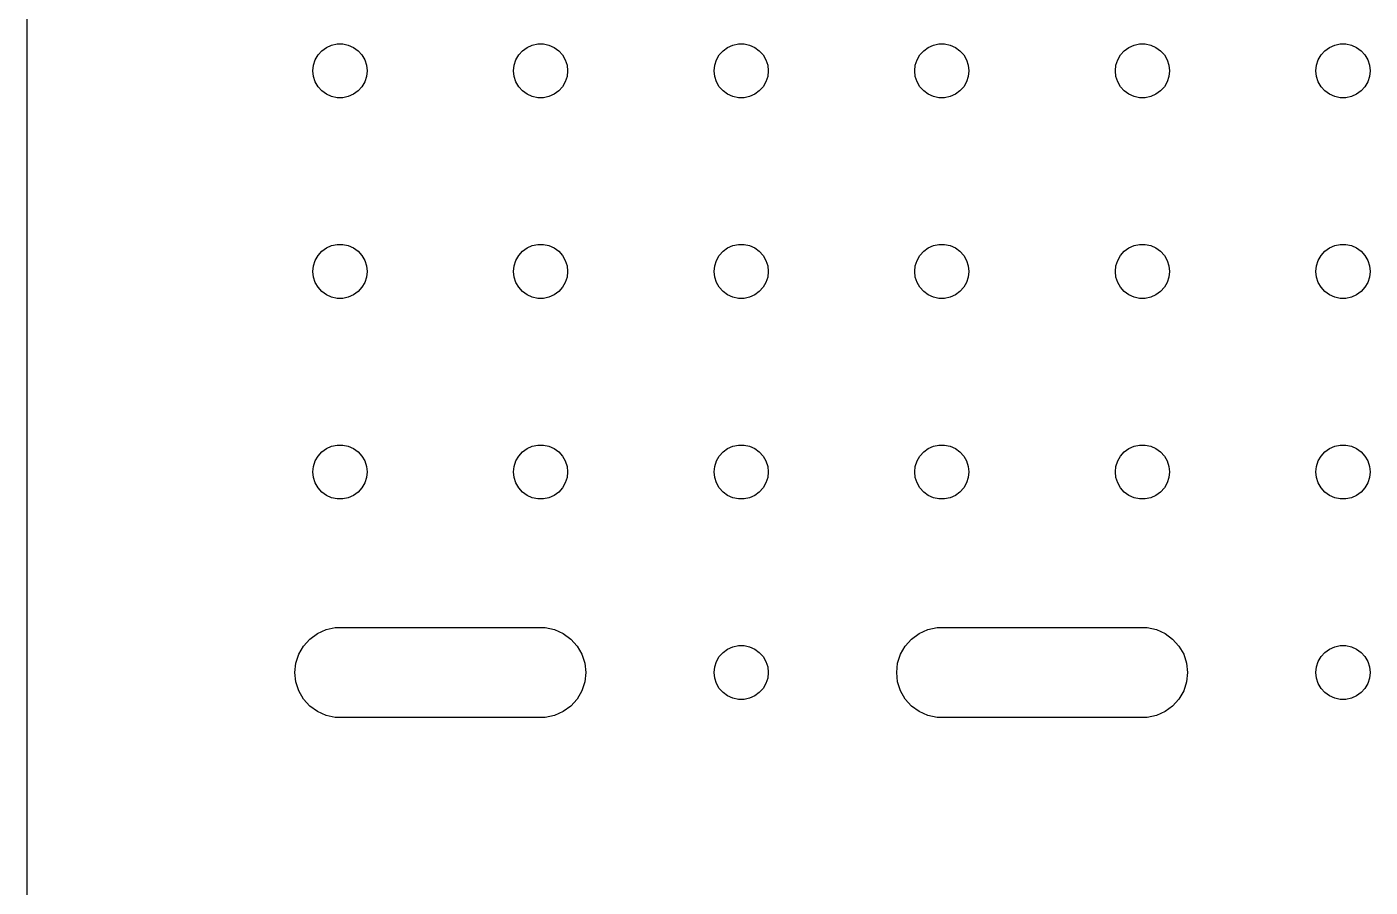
# Model space of a CAD drawing. Header units: metres. Extents: x -10 to 160, y -10 to 160.
# Drawn here: x -5.6 to 61.4, y 75 to 117.9 of the extents above; entities that cross this region are included whole.
import ezdxf

# ---------------------------------------------------------------- set-up
doc = ezdxf.new("R2010")
doc.units = ezdxf.units.M

msp = doc.modelspace()

# ---------------------------------------------------------------- linework, layer by layer
for p, q in [((-5.6066, 139.393), (-5.6066, 10.6066)), ((8.90784, 116.493), (9.09668, 116.703)), ((9.09668, 116.703), (9.32501, 116.869)), ((9.32501, 116.869), (9.58284, 116.984)), ((9.58284, 116.984), (9.85889, 117.043)), ((9.85889, 117.043), (10.1411, 117.043)), ((10.1411, 117.043), (10.4172, 116.984)), ((10.4172, 116.984), (10.675, 116.869)), ((10.675, 116.869), (10.9033, 116.703)), ((10.9033, 116.703), (11.0922, 116.493)), ((18.9078, 116.493), (19.0967, 116.703)), ((19.0967, 116.703), (19.325, 116.869)), ((19.325, 116.869), (19.5828, 116.984)), ((19.5828, 116.984), (19.8589, 117.043)), ((19.8589, 117.043), (20.1411, 117.043)), ((20.1411, 117.043), (20.4172, 116.984)), ((20.4172, 116.984), (20.675, 116.869)), ((20.675, 116.869), (20.9033, 116.703)), ((20.9033, 116.703), (21.0922, 116.493)), ((28.9078, 116.493), (29.0967, 116.703)), ((29.0967, 116.703), (29.325, 116.869)), ((29.325, 116.869), (29.5828, 116.984)), ((29.5828, 116.984), (29.8589, 117.043)), ((29.8589, 117.043), (30.1411, 117.043)), ((30.1411, 117.043), (30.4172, 116.984)), ((30.4172, 116.984), (30.675, 116.869)), ((30.675, 116.869), (30.9033, 116.703)), ((30.9033, 116.703), (31.0922, 116.493)), ((38.9078, 116.493), (39.0967, 116.703)), ((39.0967, 116.703), (39.325, 116.869)), ((39.325, 116.869), (39.5828, 116.984)), ((39.5828, 116.984), (39.8589, 117.043)), ((39.8589, 117.043), (40.1411, 117.043)), ((40.1411, 117.043), (40.4172, 116.984)), ((40.4172, 116.984), (40.675, 116.869)), ((40.675, 116.869), (40.9033, 116.703)), ((40.9033, 116.703), (41.0922, 116.493)), ((48.9078, 116.493), (49.0967, 116.703)), ((49.0967, 116.703), (49.325, 116.869)), ((49.325, 116.869), (49.5828, 116.984)), ((49.5828, 116.984), (49.8589, 117.043)), ((49.8589, 117.043), (50.1411, 117.043)), ((50.1411, 117.043), (50.4172, 116.984)), ((50.4172, 116.984), (50.675, 116.869)), ((50.675, 116.869), (50.9033, 116.703)), ((50.9033, 116.703), (51.0922, 116.493)), ((58.9078, 116.493), (59.0967, 116.703)), ((59.0967, 116.703), (59.325, 116.869)), ((59.325, 116.869), (59.5828, 116.984)), ((59.5828, 116.984), (59.8589, 117.043)), ((59.8589, 117.043), (60.1411, 117.043)), ((60.1411, 117.043), (60.4172, 116.984)), ((60.4172, 116.984), (60.675, 116.869)), ((60.675, 116.869), (60.9033, 116.703)), ((60.9033, 116.703), (61.0922, 116.493)), ((8.65001, 115.7), (8.6795, 115.981)), ((8.6795, 115.981), (8.76672, 116.249)), ((8.76672, 116.249), (8.90784, 116.493)), ((11.0922, 116.493), (11.2333, 116.249)), ((11.2333, 116.249), (11.3205, 115.981)), ((11.3205, 115.981), (11.35, 115.7)), ((18.65, 115.7), (18.6795, 115.981)), ((18.6795, 115.981), (18.7667, 116.249)), ((18.7667, 116.249), (18.9078, 116.493)), ((21.0922, 116.493), (21.2333, 116.249)), ((21.2333, 116.249), (21.3205, 115.981)), ((21.3205, 115.981), (21.35, 115.7)), ((28.65, 115.7), (28.6795, 115.981)), ((28.6795, 115.981), (28.7667, 116.249)), ((28.7667, 116.249), (28.9078, 116.493)), ((31.0922, 116.493), (31.2333, 116.249)), ((31.2333, 116.249), (31.3205, 115.981)), ((31.3205, 115.981), (31.35, 115.7)), ((38.65, 115.7), (38.6795, 115.981)), ((38.6795, 115.981), (38.7667, 116.249)), ((38.7667, 116.249), (38.9078, 116.493)), ((41.0922, 116.493), (41.2333, 116.249)), ((41.2333, 116.249), (41.3205, 115.981)), ((41.3205, 115.981), (41.35, 115.7)), ((48.65, 115.7), (48.6795, 115.981)), ((48.6795, 115.981), (48.7667, 116.249)), ((48.7667, 116.249), (48.9078, 116.493)), ((51.0922, 116.493), (51.2333, 116.249)), ((51.2333, 116.249), (51.3205, 115.981)), ((51.3205, 115.981), (51.35, 115.7)), ((58.65, 115.7), (58.6795, 115.981)), ((58.6795, 115.981), (58.7667, 116.249)), ((58.7667, 116.249), (58.9078, 116.493)), ((61.0922, 116.493), (61.2333, 116.249)), ((61.2333, 116.249), (61.3205, 115.981)), ((61.3205, 115.981), (61.35, 115.7)), ((8.6795, 115.419), (8.65001, 115.7)), ((8.76672, 115.151), (8.6795, 115.419)), ((11.3205, 115.419), (11.2333, 115.151)), ((11.35, 115.7), (11.3205, 115.419)), ((18.6795, 115.419), (18.65, 115.7)), ((18.7667, 115.151), (18.6795, 115.419)), ((21.3205, 115.419), (21.2333, 115.151)), ((21.35, 115.7), (21.3205, 115.419)), ((28.6795, 115.419), (28.65, 115.7)), ((28.7667, 115.151), (28.6795, 115.419)), ((31.3205, 115.419), (31.2333, 115.151)), ((31.35, 115.7), (31.3205, 115.419)), ((38.6795, 115.419), (38.65, 115.7)), ((38.7667, 115.151), (38.6795, 115.419)), ((41.3205, 115.419), (41.2333, 115.151)), ((41.35, 115.7), (41.3205, 115.419)), ((48.6795, 115.419), (48.65, 115.7)), ((48.7667, 115.151), (48.6795, 115.419)), ((51.3205, 115.419), (51.2333, 115.151)), ((51.35, 115.7), (51.3205, 115.419)), ((58.6795, 115.419), (58.65, 115.7)), ((58.7667, 115.151), (58.6795, 115.419)), ((61.3205, 115.419), (61.2333, 115.151)), ((61.35, 115.7), (61.3205, 115.419)), ((8.90784, 114.906), (8.76672, 115.151)), ((9.09668, 114.697), (8.90784, 114.906)), ((9.32501, 114.531), (9.09668, 114.697)), ((9.58284, 114.416), (9.32501, 114.531)), ((10.675, 114.531), (10.4172, 114.416)), ((10.9033, 114.697), (10.675, 114.531)), ((11.0922, 114.906), (10.9033, 114.697)), ((11.2333, 115.151), (11.0922, 114.906)), ((18.9078, 114.906), (18.7667, 115.151)), ((19.0967, 114.697), (18.9078, 114.906)), ((19.325, 114.531), (19.0967, 114.697)), ((19.5828, 114.416), (19.325, 114.531)), ((20.675, 114.531), (20.4172, 114.416)), ((20.9033, 114.697), (20.675, 114.531)), ((21.0922, 114.906), (20.9033, 114.697)), ((21.2333, 115.151), (21.0922, 114.906)), ((28.9078, 114.906), (28.7667, 115.151)), ((29.0967, 114.697), (28.9078, 114.906)), ((29.325, 114.531), (29.0967, 114.697)), ((29.5828, 114.416), (29.325, 114.531)), ((30.675, 114.531), (30.4172, 114.416)), ((30.9033, 114.697), (30.675, 114.531)), ((31.0922, 114.906), (30.9033, 114.697)), ((31.2333, 115.151), (31.0922, 114.906)), ((38.9078, 114.906), (38.7667, 115.151)), ((39.0967, 114.697), (38.9078, 114.906)), ((39.325, 114.531), (39.0967, 114.697)), ((39.5828, 114.416), (39.325, 114.531)), ((40.675, 114.531), (40.4172, 114.416)), ((40.9033, 114.697), (40.675, 114.531)), ((41.0922, 114.906), (40.9033, 114.697)), ((41.2333, 115.151), (41.0922, 114.906)), ((48.9078, 114.906), (48.7667, 115.151)), ((49.0967, 114.697), (48.9078, 114.906)), ((49.325, 114.531), (49.0967, 114.697)), ((49.5828, 114.416), (49.325, 114.531)), ((50.675, 114.531), (50.4172, 114.416)), ((50.9033, 114.697), (50.675, 114.531)), ((51.0922, 114.906), (50.9033, 114.697)), ((51.2333, 115.151), (51.0922, 114.906)), ((58.9078, 114.906), (58.7667, 115.151)), ((59.0967, 114.697), (58.9078, 114.906)), ((59.325, 114.531), (59.0967, 114.697)), ((59.5828, 114.416), (59.325, 114.531)), ((60.675, 114.531), (60.4172, 114.416)), ((60.9033, 114.697), (60.675, 114.531)), ((61.0922, 114.906), (60.9033, 114.697)), ((61.2333, 115.151), (61.0922, 114.906)), ((9.85889, 114.357), (9.58284, 114.416)), ((10.1411, 114.357), (9.85889, 114.357)), ((10.4172, 114.416), (10.1411, 114.357)), ((19.8589, 114.357), (19.5828, 114.416)), ((20.1411, 114.357), (19.8589, 114.357)), ((20.4172, 114.416), (20.1411, 114.357)), ((29.8589, 114.357), (29.5828, 114.416)), ((30.1411, 114.357), (29.8589, 114.357)), ((30.4172, 114.416), (30.1411, 114.357)), ((39.8589, 114.357), (39.5828, 114.416)), ((40.1411, 114.357), (39.8589, 114.357)), ((40.4172, 114.416), (40.1411, 114.357)), ((49.8589, 114.357), (49.5828, 114.416)), ((50.1411, 114.357), (49.8589, 114.357)), ((50.4172, 114.416), (50.1411, 114.357)), ((59.8589, 114.357), (59.5828, 114.416)), ((60.1411, 114.357), (59.8589, 114.357)), ((60.4172, 114.416), (60.1411, 114.357)), ((8.76672, 106.249), (8.90784, 106.493)), ((8.90784, 106.493), (9.09668, 106.703)), ((9.09668, 106.703), (9.32501, 106.869)), ((9.32501, 106.869), (9.58284, 106.984)), ((9.58284, 106.984), (9.85889, 107.043)), ((9.85889, 107.043), (10.1411, 107.043)), ((10.1411, 107.043), (10.4172, 106.984)), ((10.4172, 106.984), (10.675, 106.869)), ((10.675, 106.869), (10.9033, 106.703)), ((10.9033, 106.703), (11.0922, 106.493)), ((11.0922, 106.493), (11.2333, 106.249)), ((18.7667, 106.249), (18.9078, 106.493)), ((18.9078, 106.493), (19.0967, 106.703)), ((19.0967, 106.703), (19.325, 106.869)), ((19.325, 106.869), (19.5828, 106.984)), ((19.5828, 106.984), (19.8589, 107.043)), ((19.8589, 107.043), (20.1411, 107.043)), ((20.1411, 107.043), (20.4172, 106.984)), ((20.4172, 106.984), (20.675, 106.869)), ((20.675, 106.869), (20.9033, 106.703)), ((20.9033, 106.703), (21.0922, 106.493)), ((21.0922, 106.493), (21.2333, 106.249)), ((28.7667, 106.249), (28.9078, 106.493)), ((28.9078, 106.493), (29.0967, 106.703)), ((29.0967, 106.703), (29.325, 106.869)), ((29.325, 106.869), (29.5828, 106.984)), ((29.5828, 106.984), (29.8589, 107.043)), ((29.8589, 107.043), (30.1411, 107.043)), ((30.1411, 107.043), (30.4172, 106.984)), ((30.4172, 106.984), (30.675, 106.869)), ((30.675, 106.869), (30.9033, 106.703)), ((30.9033, 106.703), (31.0922, 106.493)), ((31.0922, 106.493), (31.2333, 106.249)), ((38.7667, 106.249), (38.9078, 106.493)), ((38.9078, 106.493), (39.0967, 106.703)), ((39.0967, 106.703), (39.325, 106.869)), ((39.325, 106.869), (39.5828, 106.984)), ((39.5828, 106.984), (39.8589, 107.043)), ((39.8589, 107.043), (40.1411, 107.043)), ((40.1411, 107.043), (40.4172, 106.984)), ((40.4172, 106.984), (40.675, 106.869)), ((40.675, 106.869), (40.9033, 106.703)), ((40.9033, 106.703), (41.0922, 106.493)), ((41.0922, 106.493), (41.2333, 106.249)), ((48.7667, 106.249), (48.9078, 106.493)), ((48.9078, 106.493), (49.0967, 106.703)), ((49.0967, 106.703), (49.325, 106.869)), ((49.325, 106.869), (49.5828, 106.984)), ((49.5828, 106.984), (49.8589, 107.043)), ((49.8589, 107.043), (50.1411, 107.043)), ((50.1411, 107.043), (50.4172, 106.984)), ((50.4172, 106.984), (50.675, 106.869)), ((50.675, 106.869), (50.9033, 106.703)), ((50.9033, 106.703), (51.0922, 106.493)), ((51.0922, 106.493), (51.2333, 106.249)), ((58.7667, 106.249), (58.9078, 106.493)), ((58.9078, 106.493), (59.0967, 106.703)), ((59.0967, 106.703), (59.325, 106.869)), ((59.325, 106.869), (59.5828, 106.984)), ((59.5828, 106.984), (59.8589, 107.043)), ((59.8589, 107.043), (60.1411, 107.043)), ((60.1411, 107.043), (60.4172, 106.984)), ((60.4172, 106.984), (60.675, 106.869)), ((60.675, 106.869), (60.9033, 106.703)), ((60.9033, 106.703), (61.0922, 106.493)), ((61.0922, 106.493), (61.2333, 106.249)), ((8.65001, 105.7), (8.6795, 105.981)), ((8.6795, 105.981), (8.76672, 106.249)), ((11.2333, 106.249), (11.3205, 105.981)), ((11.3205, 105.981), (11.35, 105.7)), ((18.65, 105.7), (18.6795, 105.981)), ((18.6795, 105.981), (18.7667, 106.249)), ((21.2333, 106.249), (21.3205, 105.981)), ((21.3205, 105.981), (21.35, 105.7)), ((28.65, 105.7), (28.6795, 105.981)), ((28.6795, 105.981), (28.7667, 106.249)), ((31.2333, 106.249), (31.3205, 105.981)), ((31.3205, 105.981), (31.35, 105.7)), ((38.65, 105.7), (38.6795, 105.981)), ((38.6795, 105.981), (38.7667, 106.249)), ((41.2333, 106.249), (41.3205, 105.981)), ((41.3205, 105.981), (41.35, 105.7)), ((48.65, 105.7), (48.6795, 105.981)), ((48.6795, 105.981), (48.7667, 106.249)), ((51.2333, 106.249), (51.3205, 105.981)), ((51.3205, 105.981), (51.35, 105.7)), ((58.65, 105.7), (58.6795, 105.981)), ((58.6795, 105.981), (58.7667, 106.249)), ((61.2333, 106.249), (61.3205, 105.981)), ((61.3205, 105.981), (61.35, 105.7)), ((8.6795, 105.419), (8.65001, 105.7)), ((8.76672, 105.151), (8.6795, 105.419)), ((8.90784, 104.906), (8.76672, 105.151)), ((11.2333, 105.151), (11.0922, 104.906)), ((11.3205, 105.419), (11.2333, 105.151)), ((11.35, 105.7), (11.3205, 105.419)), ((18.6795, 105.419), (18.65, 105.7)), ((18.7667, 105.151), (18.6795, 105.419)), ((18.9078, 104.906), (18.7667, 105.151)), ((21.2333, 105.151), (21.0922, 104.906)), ((21.3205, 105.419), (21.2333, 105.151)), ((21.35, 105.7), (21.3205, 105.419)), ((28.6795, 105.419), (28.65, 105.7)), ((28.7667, 105.151), (28.6795, 105.419)), ((28.9078, 104.906), (28.7667, 105.151)), ((31.2333, 105.151), (31.0922, 104.906)), ((31.3205, 105.419), (31.2333, 105.151)), ((31.35, 105.7), (31.3205, 105.419)), ((38.6795, 105.419), (38.65, 105.7)), ((38.7667, 105.151), (38.6795, 105.419)), ((38.9078, 104.906), (38.7667, 105.151)), ((41.2333, 105.151), (41.0922, 104.906)), ((41.3205, 105.419), (41.2333, 105.151)), ((41.35, 105.7), (41.3205, 105.419)), ((48.6795, 105.419), (48.65, 105.7)), ((48.7667, 105.151), (48.6795, 105.419)), ((48.9078, 104.906), (48.7667, 105.151)), ((51.2333, 105.151), (51.0922, 104.906)), ((51.3205, 105.419), (51.2333, 105.151)), ((51.35, 105.7), (51.3205, 105.419)), ((58.6795, 105.419), (58.65, 105.7)), ((58.7667, 105.151), (58.6795, 105.419)), ((58.9078, 104.906), (58.7667, 105.151)), ((61.2333, 105.151), (61.0922, 104.906)), ((61.3205, 105.419), (61.2333, 105.151)), ((61.35, 105.7), (61.3205, 105.419)), ((9.09668, 104.697), (8.90784, 104.906)), ((9.32501, 104.531), (9.09668, 104.697)), ((9.58284, 104.416), (9.32501, 104.531)), ((10.675, 104.531), (10.4172, 104.416)), ((10.9033, 104.697), (10.675, 104.531)), ((11.0922, 104.906), (10.9033, 104.697)), ((19.0967, 104.697), (18.9078, 104.906)), ((19.325, 104.531), (19.0967, 104.697)), ((19.5828, 104.416), (19.325, 104.531)), ((20.675, 104.531), (20.4172, 104.416)), ((20.9033, 104.697), (20.675, 104.531)), ((21.0922, 104.906), (20.9033, 104.697)), ((29.0967, 104.697), (28.9078, 104.906)), ((29.325, 104.531), (29.0967, 104.697)), ((29.5828, 104.416), (29.325, 104.531)), ((30.675, 104.531), (30.4172, 104.416)), ((30.9033, 104.697), (30.675, 104.531)), ((31.0922, 104.906), (30.9033, 104.697)), ((39.0967, 104.697), (38.9078, 104.906)), ((39.325, 104.531), (39.0967, 104.697)), ((39.5828, 104.416), (39.325, 104.531)), ((40.675, 104.531), (40.4172, 104.416)), ((40.9033, 104.697), (40.675, 104.531)), ((41.0922, 104.906), (40.9033, 104.697)), ((49.0967, 104.697), (48.9078, 104.906)), ((49.325, 104.531), (49.0967, 104.697)), ((49.5828, 104.416), (49.325, 104.531)), ((50.675, 104.531), (50.4172, 104.416)), ((50.9033, 104.697), (50.675, 104.531)), ((51.0922, 104.906), (50.9033, 104.697)), ((59.0967, 104.697), (58.9078, 104.906)), ((59.325, 104.531), (59.0967, 104.697)), ((59.5828, 104.416), (59.325, 104.531)), ((60.675, 104.531), (60.4172, 104.416)), ((60.9033, 104.697), (60.675, 104.531)), ((61.0922, 104.906), (60.9033, 104.697)), ((9.85889, 104.357), (9.58284, 104.416)), ((10.1411, 104.357), (9.85889, 104.357)), ((10.4172, 104.416), (10.1411, 104.357)), ((19.8589, 104.357), (19.5828, 104.416)), ((20.1411, 104.357), (19.8589, 104.357)), ((20.4172, 104.416), (20.1411, 104.357)), ((29.8589, 104.357), (29.5828, 104.416)), ((30.1411, 104.357), (29.8589, 104.357)), ((30.4172, 104.416), (30.1411, 104.357)), ((39.8589, 104.357), (39.5828, 104.416)), ((40.1411, 104.357), (39.8589, 104.357)), ((40.4172, 104.416), (40.1411, 104.357)), ((49.8589, 104.357), (49.5828, 104.416)), ((50.1411, 104.357), (49.8589, 104.357)), ((50.4172, 104.416), (50.1411, 104.357)), ((59.8589, 104.357), (59.5828, 104.416)), ((60.1411, 104.357), (59.8589, 104.357)), ((60.4172, 104.416), (60.1411, 104.357)), ((8.76672, 96.2491), (8.90784, 96.4935)), ((8.90784, 96.4935), (9.09668, 96.7032)), ((9.09668, 96.7032), (9.32501, 96.8691)), ((9.32501, 96.8691), (9.58284, 96.9839)), ((9.58284, 96.9839), (9.85889, 97.0426)), ((9.85889, 97.0426), (10.1411, 97.0426)), ((10.1411, 97.0426), (10.4172, 96.9839)), ((10.4172, 96.9839), (10.675, 96.8691)), ((10.675, 96.8691), (10.9033, 96.7032)), ((10.9033, 96.7032), (11.0922, 96.4935)), ((11.0922, 96.4935), (11.2333, 96.2491)), ((18.7667, 96.2491), (18.9078, 96.4935)), ((18.9078, 96.4935), (19.0967, 96.7032)), ((19.0967, 96.7032), (19.325, 96.8691)), ((19.325, 96.8691), (19.5828, 96.9839)), ((19.5828, 96.9839), (19.8589, 97.0426)), ((19.8589, 97.0426), (20.1411, 97.0426)), ((20.1411, 97.0426), (20.4172, 96.9839)), ((20.4172, 96.9839), (20.675, 96.8691)), ((20.675, 96.8691), (20.9033, 96.7032)), ((20.9033, 96.7032), (21.0922, 96.4935)), ((21.0922, 96.4935), (21.2333, 96.2491)), ((28.7667, 96.2491), (28.9078, 96.4935)), ((28.9078, 96.4935), (29.0967, 96.7032)), ((29.0967, 96.7032), (29.325, 96.8691)), ((29.325, 96.8691), (29.5828, 96.9839)), ((29.5828, 96.9839), (29.8589, 97.0426)), ((29.8589, 97.0426), (30.1411, 97.0426)), ((30.1411, 97.0426), (30.4172, 96.9839)), ((30.4172, 96.9839), (30.675, 96.8691)), ((30.675, 96.8691), (30.9033, 96.7032)), ((30.9033, 96.7032), (31.0922, 96.4935)), ((31.0922, 96.4935), (31.2333, 96.2491)), ((38.7667, 96.2491), (38.9078, 96.4935)), ((38.9078, 96.4935), (39.0967, 96.7032)), ((39.0967, 96.7032), (39.325, 96.8691)), ((39.325, 96.8691), (39.5828, 96.9839)), ((39.5828, 96.9839), (39.8589, 97.0426)), ((39.8589, 97.0426), (40.1411, 97.0426)), ((40.1411, 97.0426), (40.4172, 96.9839)), ((40.4172, 96.9839), (40.675, 96.8691)), ((40.675, 96.8691), (40.9033, 96.7032)), ((40.9033, 96.7032), (41.0922, 96.4935)), ((41.0922, 96.4935), (41.2333, 96.2491)), ((48.7667, 96.2491), (48.9078, 96.4935)), ((48.9078, 96.4935), (49.0967, 96.7032)), ((49.0967, 96.7032), (49.325, 96.8691)), ((49.325, 96.8691), (49.5828, 96.9839)), ((49.5828, 96.9839), (49.8589, 97.0426)), ((49.8589, 97.0426), (50.1411, 97.0426)), ((50.1411, 97.0426), (50.4172, 96.9839)), ((50.4172, 96.9839), (50.675, 96.8691)), ((50.675, 96.8691), (50.9033, 96.7032)), ((50.9033, 96.7032), (51.0922, 96.4935)), ((51.0922, 96.4935), (51.2333, 96.2491)), ((58.7667, 96.2491), (58.9078, 96.4935)), ((58.9078, 96.4935), (59.0967, 96.7032)), ((59.0967, 96.7032), (59.325, 96.8691)), ((59.325, 96.8691), (59.5828, 96.9839)), ((59.5828, 96.9839), (59.8589, 97.0426)), ((59.8589, 97.0426), (60.1411, 97.0426)), ((60.1411, 97.0426), (60.4172, 96.9839)), ((60.4172, 96.9839), (60.675, 96.8691)), ((60.675, 96.8691), (60.9033, 96.7032)), ((60.9033, 96.7032), (61.0922, 96.4935)), ((61.0922, 96.4935), (61.2333, 96.2491)), ((8.65001, 95.7), (8.6795, 95.9807)), ((8.6795, 95.9807), (8.76672, 96.2491)), ((11.2333, 96.2491), (11.3205, 95.9807)), ((11.3205, 95.9807), (11.35, 95.7)), ((18.65, 95.7), (18.6795, 95.9807)), ((18.6795, 95.9807), (18.7667, 96.2491)), ((21.2333, 96.2491), (21.3205, 95.9807)), ((21.3205, 95.9807), (21.35, 95.7)), ((28.65, 95.7), (28.6795, 95.9807)), ((28.6795, 95.9807), (28.7667, 96.2491)), ((31.2333, 96.2491), (31.3205, 95.9807)), ((31.3205, 95.9807), (31.35, 95.7)), ((38.65, 95.7), (38.6795, 95.9807)), ((38.6795, 95.9807), (38.7667, 96.2491)), ((41.2333, 96.2491), (41.3205, 95.9807)), ((41.3205, 95.9807), (41.35, 95.7)), ((48.65, 95.7), (48.6795, 95.9807)), ((48.6795, 95.9807), (48.7667, 96.2491)), ((51.2333, 96.2491), (51.3205, 95.9807)), ((51.3205, 95.9807), (51.35, 95.7)), ((58.65, 95.7), (58.6795, 95.9807)), ((58.6795, 95.9807), (58.7667, 96.2491)), ((61.2333, 96.2491), (61.3205, 95.9807)), ((61.3205, 95.9807), (61.35, 95.7)), ((8.6795, 95.4193), (8.65001, 95.7)), ((8.76672, 95.1509), (8.6795, 95.4193)), ((8.90784, 94.9065), (8.76672, 95.1509)), ((11.2333, 95.1509), (11.0922, 94.9065)), ((11.3205, 95.4193), (11.2333, 95.1509)), ((11.35, 95.7), (11.3205, 95.4193)), ((18.6795, 95.4193), (18.65, 95.7)), ((18.7667, 95.1509), (18.6795, 95.4193)), ((18.9078, 94.9065), (18.7667, 95.1509)), ((21.2333, 95.1509), (21.0922, 94.9065)), ((21.3205, 95.4193), (21.2333, 95.1509)), ((21.35, 95.7), (21.3205, 95.4193)), ((28.6795, 95.4193), (28.65, 95.7)), ((28.7667, 95.1509), (28.6795, 95.4193)), ((28.9078, 94.9065), (28.7667, 95.1509)), ((31.2333, 95.1509), (31.0922, 94.9065)), ((31.3205, 95.4193), (31.2333, 95.1509)), ((31.35, 95.7), (31.3205, 95.4193)), ((38.6795, 95.4193), (38.65, 95.7)), ((38.7667, 95.1509), (38.6795, 95.4193)), ((38.9078, 94.9065), (38.7667, 95.1509)), ((41.2333, 95.1509), (41.0922, 94.9065)), ((41.3205, 95.4193), (41.2333, 95.1509)), ((41.35, 95.7), (41.3205, 95.4193)), ((48.6795, 95.4193), (48.65, 95.7)), ((48.7667, 95.1509), (48.6795, 95.4193)), ((48.9078, 94.9065), (48.7667, 95.1509)), ((51.2333, 95.1509), (51.0922, 94.9065)), ((51.3205, 95.4193), (51.2333, 95.1509)), ((51.35, 95.7), (51.3205, 95.4193)), ((58.6795, 95.4193), (58.65, 95.7)), ((58.7667, 95.1509), (58.6795, 95.4193)), ((58.9078, 94.9065), (58.7667, 95.1509)), ((61.2333, 95.1509), (61.0922, 94.9065)), ((61.3205, 95.4193), (61.2333, 95.1509)), ((61.35, 95.7), (61.3205, 95.4193)), ((9.09668, 94.6967), (8.90784, 94.9065)), ((9.32501, 94.5309), (9.09668, 94.6967)), ((9.58284, 94.4161), (9.32501, 94.5309)), ((9.85889, 94.3574), (9.58284, 94.4161)), ((10.4172, 94.4161), (10.1411, 94.3574)), ((10.675, 94.5309), (10.4172, 94.4161)), ((10.9033, 94.6967), (10.675, 94.5309)), ((11.0922, 94.9065), (10.9033, 94.6967)), ((19.0967, 94.6967), (18.9078, 94.9065)), ((19.325, 94.5309), (19.0967, 94.6967)), ((19.5828, 94.4161), (19.325, 94.5309)), ((19.8589, 94.3574), (19.5828, 94.4161)), ((20.4172, 94.4161), (20.1411, 94.3574)), ((20.675, 94.5309), (20.4172, 94.4161)), ((20.9033, 94.6967), (20.675, 94.5309)), ((21.0922, 94.9065), (20.9033, 94.6967)), ((29.0967, 94.6967), (28.9078, 94.9065)), ((29.325, 94.5309), (29.0967, 94.6967)), ((29.5828, 94.4161), (29.325, 94.5309)), ((29.8589, 94.3574), (29.5828, 94.4161)), ((30.4172, 94.4161), (30.1411, 94.3574)), ((30.675, 94.5309), (30.4172, 94.4161)), ((30.9033, 94.6967), (30.675, 94.5309)), ((31.0922, 94.9065), (30.9033, 94.6967)), ((39.0967, 94.6967), (38.9078, 94.9065)), ((39.325, 94.5309), (39.0967, 94.6967)), ((39.5828, 94.4161), (39.325, 94.5309)), ((39.8589, 94.3574), (39.5828, 94.4161)), ((40.4172, 94.4161), (40.1411, 94.3574)), ((40.675, 94.5309), (40.4172, 94.4161)), ((40.9033, 94.6967), (40.675, 94.5309)), ((41.0922, 94.9065), (40.9033, 94.6967)), ((49.0967, 94.6967), (48.9078, 94.9065)), ((49.325, 94.5309), (49.0967, 94.6967)), ((49.5828, 94.4161), (49.325, 94.5309)), ((49.8589, 94.3574), (49.5828, 94.4161)), ((50.4172, 94.4161), (50.1411, 94.3574)), ((50.675, 94.5309), (50.4172, 94.4161)), ((50.9033, 94.6967), (50.675, 94.5309)), ((51.0922, 94.9065), (50.9033, 94.6967)), ((59.0967, 94.6967), (58.9078, 94.9065)), ((59.325, 94.5309), (59.0967, 94.6967)), ((59.5828, 94.4161), (59.325, 94.5309)), ((59.8589, 94.3574), (59.5828, 94.4161)), ((60.4172, 94.4161), (60.1411, 94.3574)), ((60.675, 94.5309), (60.4172, 94.4161)), ((60.9033, 94.6967), (60.675, 94.5309)), ((61.0922, 94.9065), (60.9033, 94.6967)), ((10.1411, 94.3574), (9.85889, 94.3574)), ((20.1411, 94.3574), (19.8589, 94.3574)), ((30.1411, 94.3574), (29.8589, 94.3574)), ((40.1411, 94.3574), (39.8589, 94.3574)), ((50.1411, 94.3574), (49.8589, 94.3574)), ((60.1411, 94.3574), (59.8589, 94.3574)), ((8.875, 87.6485), (9.3047, 87.8399)), ((9.3047, 87.8399), (9.7648, 87.9377)), ((9.7648, 87.9377), (20.2352, 87.9377)), ((20.2352, 87.9377), (20.6953, 87.8399)), ((20.6953, 87.8399), (21.125, 87.6485)), ((38.875, 87.6485), (39.3047, 87.8399)), ((39.3047, 87.8399), (39.7648, 87.9377)), ((39.7648, 87.9377), (50.2352, 87.9377)), ((50.2352, 87.9377), (50.6953, 87.8399)), ((50.6953, 87.8399), (51.125, 87.6485)), ((8.1797, 87.0225), (8.49445, 87.3721)), ((8.49445, 87.3721), (8.875, 87.6485)), ((21.125, 87.6485), (21.5055, 87.3721)), ((21.5055, 87.3721), (21.8203, 87.0225)), ((38.1797, 87.0225), (38.4944, 87.3721)), ((38.4944, 87.3721), (38.875, 87.6485)), ((51.125, 87.6485), (51.5055, 87.3721)), ((51.5055, 87.3721), (51.8203, 87.0225)), ((7.79916, 86.1678), (7.94452, 86.6151)), ((7.94452, 86.6151), (8.1797, 87.0225)), ((21.8203, 87.0225), (22.0555, 86.6151)), ((22.0555, 86.6151), (22.2008, 86.1678)), ((28.7667, 86.2491), (28.9078, 86.4935)), ((28.9078, 86.4935), (29.0967, 86.7032)), ((29.0967, 86.7032), (29.325, 86.8691)), ((29.325, 86.8691), (29.5828, 86.9839)), ((29.5828, 86.9839), (29.8589, 87.0426)), ((29.8589, 87.0426), (30.1411, 87.0426)), ((30.1411, 87.0426), (30.4172, 86.9839)), ((30.4172, 86.9839), (30.675, 86.8691)), ((30.675, 86.8691), (30.9033, 86.7032)), ((30.9033, 86.7032), (31.0922, 86.4935)), ((31.0922, 86.4935), (31.2333, 86.2491)), ((37.7992, 86.1678), (37.9445, 86.6151)), ((37.9445, 86.6151), (38.1797, 87.0225)), ((51.8203, 87.0225), (52.0555, 86.6151)), ((52.0555, 86.6151), (52.2008, 86.1678)), ((58.7667, 86.2491), (58.9078, 86.4935)), ((58.9078, 86.4935), (59.0967, 86.7032)), ((59.0967, 86.7032), (59.325, 86.8691)), ((59.325, 86.8691), (59.5828, 86.9839)), ((59.5828, 86.9839), (59.8589, 87.0426)), ((59.8589, 87.0426), (60.1411, 87.0426)), ((60.1411, 87.0426), (60.4172, 86.9839)), ((60.4172, 86.9839), (60.675, 86.8691)), ((60.675, 86.8691), (60.9033, 86.7032)), ((60.9033, 86.7032), (61.0922, 86.4935)), ((61.0922, 86.4935), (61.2333, 86.2491)), ((7.75, 85.7), (7.79916, 86.1678)), ((22.2008, 86.1678), (22.25, 85.7)), ((28.65, 85.7), (28.6795, 85.9807)), ((28.6795, 85.9807), (28.7667, 86.2491)), ((31.2333, 86.2491), (31.3205, 85.9807)), ((31.3205, 85.9807), (31.35, 85.7)), ((37.75, 85.7), (37.7992, 86.1678)), ((52.2008, 86.1678), (52.25, 85.7)), ((58.65, 85.7), (58.6795, 85.9807)), ((58.6795, 85.9807), (58.7667, 86.2491)), ((61.2333, 86.2491), (61.3205, 85.9807)), ((61.3205, 85.9807), (61.35, 85.7)), ((7.79916, 85.2322), (7.75, 85.7)), ((7.94452, 84.7848), (7.79916, 85.2322)), ((22.2008, 85.2322), (22.0555, 84.7848)), ((22.25, 85.7), (22.2008, 85.2322)), ((28.6795, 85.4193), (28.65, 85.7)), ((28.7667, 85.1509), (28.6795, 85.4193)), ((28.9078, 84.9065), (28.7667, 85.1509)), ((31.2333, 85.1509), (31.0922, 84.9065)), ((31.3205, 85.4193), (31.2333, 85.1509)), ((31.35, 85.7), (31.3205, 85.4193)), ((37.7992, 85.2322), (37.75, 85.7)), ((37.9445, 84.7848), (37.7992, 85.2322)), ((52.2008, 85.2322), (52.0555, 84.7848)), ((52.25, 85.7), (52.2008, 85.2322)), ((58.6795, 85.4193), (58.65, 85.7)), ((58.7667, 85.1509), (58.6795, 85.4193)), ((58.9078, 84.9065), (58.7667, 85.1509)), ((61.2333, 85.1509), (61.0922, 84.9065)), ((61.3205, 85.4193), (61.2333, 85.1509)), ((61.35, 85.7), (61.3205, 85.4193)), ((8.1797, 84.3775), (7.94452, 84.7848)), ((8.49445, 84.0279), (8.1797, 84.3775)), ((21.8203, 84.3775), (21.5055, 84.0279)), ((22.0555, 84.7848), (21.8203, 84.3775)), ((29.0967, 84.6968), (28.9078, 84.9065)), ((29.325, 84.5309), (29.0967, 84.6968)), ((29.5828, 84.4161), (29.325, 84.5309)), ((29.8589, 84.3574), (29.5828, 84.4161)), ((30.4172, 84.4161), (30.1411, 84.3574)), ((30.675, 84.5309), (30.4172, 84.4161)), ((30.9033, 84.6968), (30.675, 84.5309)), ((31.0922, 84.9065), (30.9033, 84.6968)), ((38.1797, 84.3775), (37.9445, 84.7848)), ((38.4944, 84.0279), (38.1797, 84.3775)), ((51.8203, 84.3775), (51.5055, 84.0279)), ((52.0555, 84.7848), (51.8203, 84.3775)), ((59.0967, 84.6968), (58.9078, 84.9065)), ((59.325, 84.5309), (59.0967, 84.6968)), ((59.5828, 84.4161), (59.325, 84.5309)), ((59.8589, 84.3574), (59.5828, 84.4161)), ((60.4172, 84.4161), (60.1411, 84.3574)), ((60.675, 84.5309), (60.4172, 84.4161)), ((60.9033, 84.6968), (60.675, 84.5309)), ((61.0922, 84.9065), (60.9033, 84.6968)), ((8.875, 83.7514), (8.49445, 84.0279)), ((9.3047, 83.5601), (8.875, 83.7514)), ((21.125, 83.7514), (20.6953, 83.5601)), ((21.5055, 84.0279), (21.125, 83.7514)), ((30.1411, 84.3574), (29.8589, 84.3574)), ((38.875, 83.7514), (38.4944, 84.0279)), ((39.3047, 83.5601), (38.875, 83.7514)), ((51.125, 83.7514), (50.6953, 83.5601)), ((51.5055, 84.0279), (51.125, 83.7514)), ((60.1411, 84.3574), (59.8589, 84.3574)), ((9.7648, 83.4623), (9.3047, 83.5601)), ((20.2352, 83.4623), (9.7648, 83.4623)), ((20.6953, 83.5601), (20.2352, 83.4623)), ((39.7648, 83.4623), (39.3047, 83.5601)), ((50.2352, 83.4623), (39.7648, 83.4623)), ((50.6953, 83.5601), (50.2352, 83.4623))]:
    msp.add_line(p, q)

doc.saveas('drawing.dxf')
